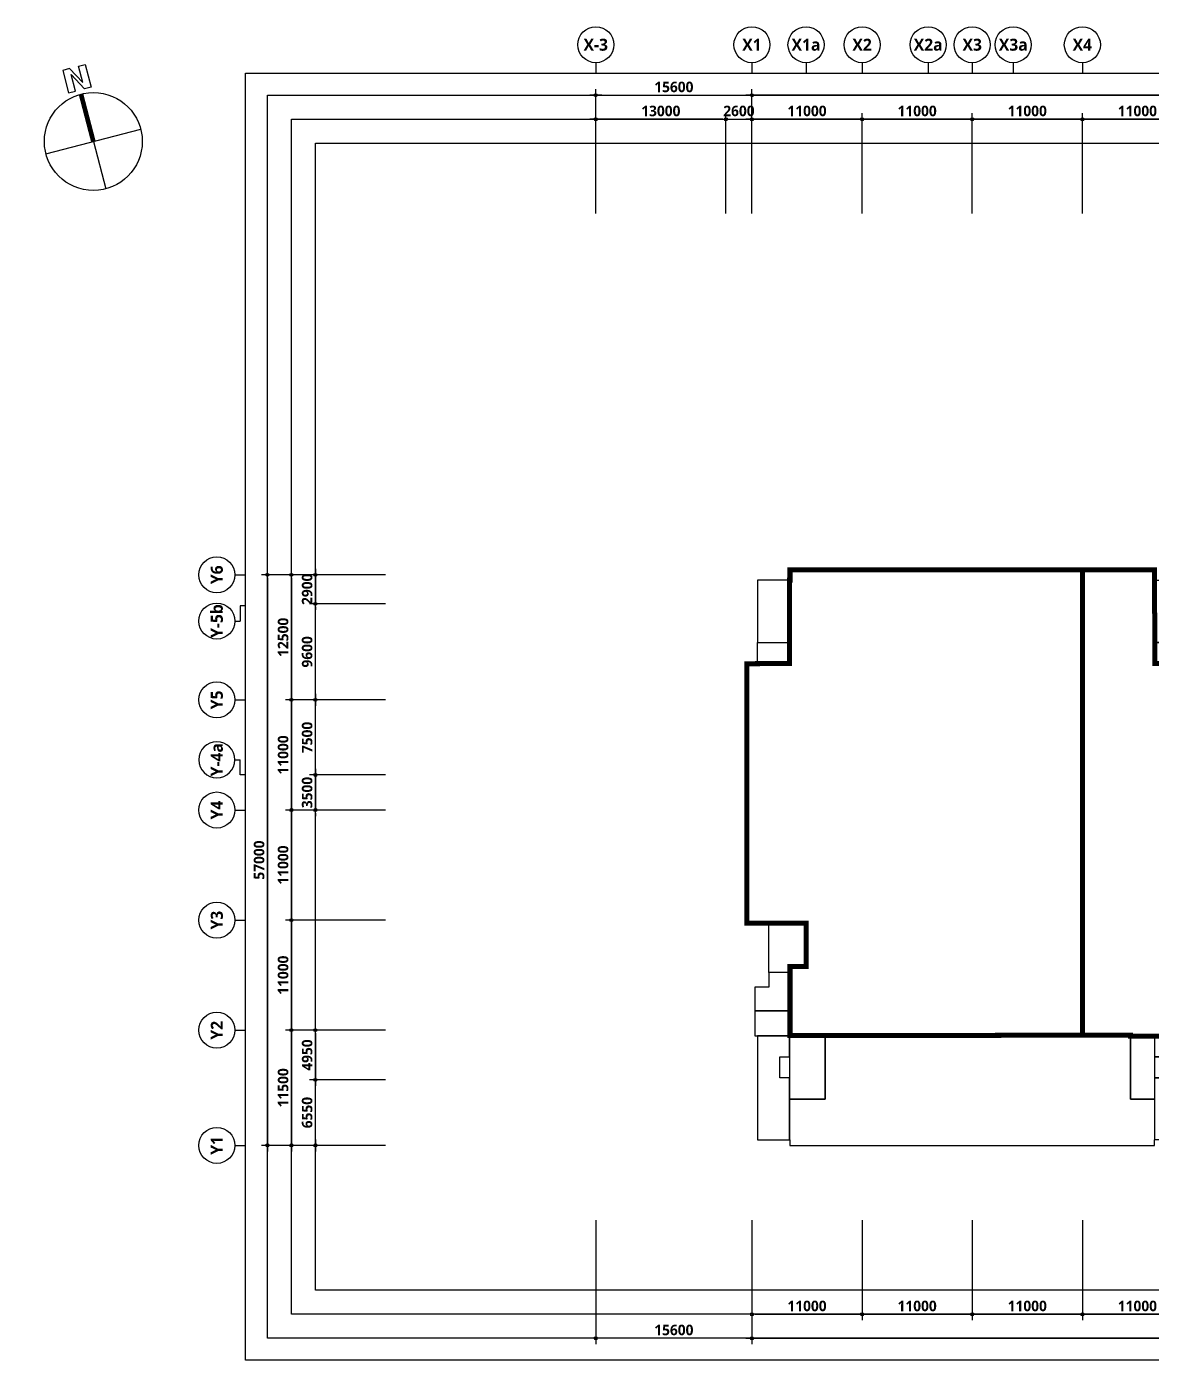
# Model space of a CAD drawing. Header units: millimetres. Extents: x -5354 to 997967, y -1313401 to 249081.
# Drawn here: x 498646 to 610977, y -1284597 to -1151376 of the extents above; entities that cross this region are included whole.
import ezdxf
from ezdxf.enums import TextEntityAlignment as Align

# ---------------------------------------------------------------- set-up
doc = ezdxf.new("R2010")
doc.units = ezdxf.units.MM
doc.header["$LTSCALE"] = 300
doc.header["$MEASUREMENT"] = 0
doc.header["$PDSIZE"] = -10
doc.layers.get('0').update_dxf_attribs({"linetype": 'CONTINUOUS'})
doc.layers.get('Defpoints').update_dxf_attribs({"color": 153, "linetype": 'CONTINUOUS'})
for name, color, linetype in [('A-ANNO-SYMB', 7, 'CONTINUOUS'), ('A-ANNO-TEXT1', 7, 'CONTINUOUS'), ('A-ST-AXIS-BUB', 7, 'CONTINUOUS'), ('A-ST-AXIS-DIM', 7, 'CONTINUOUS'), ('ILDO_Cosinus Joint', 20, 'CONTINUOUS'), ('X-SEC-종$0$A-ST-AXIS-BUB', 7, 'CONTINUOUS')]:
    doc.layers.add(name, color=color, linetype=linetype)
doc.layers.add('Defpoint', color=161, linetype='CONTINUOUS', plot=False)
doc.layers.add('면적', color=210, linetype='CONTINUOUS', plot=False)
doc.styles.add('SH_대대리576', font='')
doc.styles.get('SH_대대리576').set_extended_font_data('NanumGothic', bold=True)
doc.dimstyles.new('SHP 600', dxfattribs={"dimscale": 300, "dimtxt": 3.5, "dimasz": 1, "dimexe": 2, "dimexo": 2, "dimgap": 1, "dimtad": 1, "dimdec": 0, "dimzin": 0, "dimdsep": 46, "dimtxsty": 'SH_대대리576', "dimblk": 'DIMDOT', "dimcen": 0.09, "dimclrt": 3, "dimadec": 0, "dimazin": 1, "dimtfac": 1, "dimtdec": 0, "dimtix": 1, "dimtmove": 2, "dimatfit": 0, "dimldrblk": 'DIMDOT', "dimfxl": 1, "dimtolj": 1, "dimtzin": 0, "dimarcsym": 0})

# ---------------------------------------------------------------- blocks, each defined once
blk = doc.blocks.new('DIMDOT')
at = {"color": 0}
blk.add_line((-2, 0), (2, 0), dxfattribs=at)
for radius in [0.5, 0.25]:
    blk.add_circle((0, 0), radius, dxfattribs=at)
blk = doc.blocks.new('*D1004')
at = {"layer": 'A-ST-AXIS-DIM', "color": 0, "lineweight": -2, "transparency": 16777216}
for p, q in [((571087, -1170026), (571087, -1157626)), ((676687, -1170026), (676687, -1157626)), ((676387, -1158226), (571387, -1158226))]:
    blk.add_line(p, q, dxfattribs=at)
at = {"layer": 'Defpoints', "color": 0, "transparency": 16777216}
for p in [(571087, -1158226), (571087, -1170626), (676687, -1170626)]:
    blk.add_point(p, dxfattribs=at)
at = {"layer": 'A-ST-AXIS-DIM', "color": 0, "lineweight": -2, "transparency": 16777216, "xscale": 300, "yscale": 300, "zscale": 300, "rotation": 180}
blk.add_blockref('DIMDOT', (571087, -1158226), dxfattribs=at)
at = {"layer": 'A-ST-AXIS-DIM', "color": 0, "lineweight": -2, "transparency": 16777216, "xscale": 300, "yscale": 300, "zscale": 300}
blk.add_blockref('DIMDOT', (676687, -1158226), dxfattribs=at)
at = {"layer": 'A-ST-AXIS-DIM', "color": 3, "transparency": 16777216, "insert": (623887, -1157401), "char_height": 1050, "attachment_point": 5, "style": 'SH_대대리576'}
blk.add_mtext('\\A1;105600', dxfattribs=at)
blk = doc.blocks.new('*D1005')
at = {"layer": 'A-ST-AXIS-DIM', "color": 0, "lineweight": -2, "transparency": 16777216}
for p, q in [((571087, -1170026), (571087, -1160026)), ((582087, -1170026), (582087, -1160026)), ((581787, -1160626), (571387, -1160626))]:
    blk.add_line(p, q, dxfattribs=at)
at = {"layer": 'Defpoints', "color": 0, "transparency": 16777216}
for p in [(571087, -1160626), (571087, -1170626), (582087, -1170626)]:
    blk.add_point(p, dxfattribs=at)
at = {"layer": 'A-ST-AXIS-DIM', "color": 0, "lineweight": -2, "transparency": 16777216, "xscale": 300, "yscale": 300, "zscale": 300, "rotation": 180}
blk.add_blockref('DIMDOT', (571087, -1160626), dxfattribs=at)
at = {"layer": 'A-ST-AXIS-DIM', "color": 0, "lineweight": -2, "transparency": 16777216, "xscale": 300, "yscale": 300, "zscale": 300}
blk.add_blockref('DIMDOT', (582087, -1160626), dxfattribs=at)
at = {"layer": 'A-ST-AXIS-DIM', "color": 3, "transparency": 16777216, "insert": (576587, -1159801), "char_height": 1050, "attachment_point": 5, "style": 'SH_대대리576'}
blk.add_mtext('\\A1;11000', dxfattribs=at)
blk = doc.blocks.new('*D1006')
at = {"layer": 'A-ST-AXIS-DIM', "color": 0, "lineweight": -2, "transparency": 16777216}
for p, q in [((582087, -1170026), (582087, -1160026)), ((593087, -1170026), (593087, -1160026)), ((592787, -1160626), (582387, -1160626))]:
    blk.add_line(p, q, dxfattribs=at)
at = {"layer": 'Defpoints', "color": 0, "transparency": 16777216}
for p in [(582087, -1160626), (582087, -1170626), (593087, -1170626)]:
    blk.add_point(p, dxfattribs=at)
at = {"layer": 'A-ST-AXIS-DIM', "color": 0, "lineweight": -2, "transparency": 16777216, "xscale": 300, "yscale": 300, "zscale": 300, "rotation": 180}
blk.add_blockref('DIMDOT', (582087, -1160626), dxfattribs=at)
at = {"layer": 'A-ST-AXIS-DIM', "color": 0, "lineweight": -2, "transparency": 16777216, "xscale": 300, "yscale": 300, "zscale": 300}
blk.add_blockref('DIMDOT', (593087, -1160626), dxfattribs=at)
at = {"layer": 'A-ST-AXIS-DIM', "color": 3, "transparency": 16777216, "insert": (587587, -1159801), "char_height": 1050, "attachment_point": 5, "style": 'SH_대대리576'}
blk.add_mtext('\\A1;11000', dxfattribs=at)
blk = doc.blocks.new('*D1007')
at = {"layer": 'A-ST-AXIS-DIM', "color": 0, "lineweight": -2, "transparency": 16777216}
for p, q in [((593087, -1170026), (593087, -1160026)), ((604087, -1170026), (604087, -1160026)), ((603787, -1160626), (593387, -1160626))]:
    blk.add_line(p, q, dxfattribs=at)
at = {"layer": 'Defpoints', "color": 0, "transparency": 16777216}
for p in [(593087, -1160626), (593087, -1170626), (604087, -1170626)]:
    blk.add_point(p, dxfattribs=at)
at = {"layer": 'A-ST-AXIS-DIM', "color": 0, "lineweight": -2, "transparency": 16777216, "xscale": 300, "yscale": 300, "zscale": 300, "rotation": 180}
blk.add_blockref('DIMDOT', (593087, -1160626), dxfattribs=at)
at = {"layer": 'A-ST-AXIS-DIM', "color": 0, "lineweight": -2, "transparency": 16777216, "xscale": 300, "yscale": 300, "zscale": 300}
blk.add_blockref('DIMDOT', (604087, -1160626), dxfattribs=at)
at = {"layer": 'A-ST-AXIS-DIM', "color": 3, "transparency": 16777216, "insert": (598587, -1159801), "char_height": 1050, "attachment_point": 5, "style": 'SH_대대리576'}
blk.add_mtext('\\A1;11000', dxfattribs=at)
blk = doc.blocks.new('*D1008')
at = {"layer": 'A-ST-AXIS-DIM', "color": 0, "lineweight": -2, "transparency": 16777216}
for p, q in [((604087, -1170026), (604087, -1160026)), ((615087, -1170026), (615087, -1160026)), ((614787, -1160626), (604387, -1160626))]:
    blk.add_line(p, q, dxfattribs=at)
at = {"layer": 'Defpoints', "color": 0, "transparency": 16777216}
for p in [(604087, -1160626), (604087, -1170626), (615087, -1170626)]:
    blk.add_point(p, dxfattribs=at)
at = {"layer": 'A-ST-AXIS-DIM', "color": 0, "lineweight": -2, "transparency": 16777216, "xscale": 300, "yscale": 300, "zscale": 300, "rotation": 180}
blk.add_blockref('DIMDOT', (604087, -1160626), dxfattribs=at)
at = {"layer": 'A-ST-AXIS-DIM', "color": 0, "lineweight": -2, "transparency": 16777216, "xscale": 300, "yscale": 300, "zscale": 300}
blk.add_blockref('DIMDOT', (615087, -1160626), dxfattribs=at)
at = {"layer": 'A-ST-AXIS-DIM', "color": 3, "transparency": 16777216, "insert": (609587, -1159801), "char_height": 1050, "attachment_point": 5, "style": 'SH_대대리576'}
blk.add_mtext('\\A1;11000', dxfattribs=at)
blk = doc.blocks.new('*D1032')
at = {"layer": 'A-ST-AXIS-DIM', "color": 0, "lineweight": -2, "transparency": 16777216}
for p, q in [((534487, -1206126), (522087, -1206126)), ((522687, -1206426), (522687, -1262826)), ((534487, -1263126), (522087, -1263126))]:
    blk.add_line(p, q, dxfattribs=at)
at = {"layer": 'Defpoints', "color": 0, "transparency": 16777216}
for p in [(535087, -1206126), (522687, -1263126), (535087, -1263126)]:
    blk.add_point(p, dxfattribs=at)
at = {"layer": 'A-ST-AXIS-DIM', "color": 0, "lineweight": -2, "transparency": 16777216, "xscale": 300, "yscale": 300, "zscale": 300}
for p, rotation in [((522687, -1206126), 90), ((522687, -1263126), 270)]:
    blk.add_blockref('DIMDOT', p, dxfattribs=dict(at, rotation=rotation))
at = {"layer": 'A-ST-AXIS-DIM', "color": 3, "transparency": 16777216, "insert": (521862, -1234626), "char_height": 1050, "attachment_point": 5, "rotation": 90, "style": 'SH_대대리576'}
blk.add_mtext('\\A1;57000', dxfattribs=at)
blk = doc.blocks.new('*D1033')
at = {"layer": 'A-ST-AXIS-DIM', "color": 0, "lineweight": -2, "transparency": 16777216}
for p, q in [((534487, -1251626), (524487, -1251626)), ((525087, -1251926), (525087, -1262826)), ((534487, -1263126), (524487, -1263126))]:
    blk.add_line(p, q, dxfattribs=at)
at = {"layer": 'Defpoints', "color": 0, "transparency": 16777216}
for p in [(535087, -1251626), (525087, -1263126), (535087, -1263126)]:
    blk.add_point(p, dxfattribs=at)
at = {"layer": 'A-ST-AXIS-DIM', "color": 0, "lineweight": -2, "transparency": 16777216, "xscale": 300, "yscale": 300, "zscale": 300}
for p, rotation in [((525087, -1251626), 90), ((525087, -1263126), 270)]:
    blk.add_blockref('DIMDOT', p, dxfattribs=dict(at, rotation=rotation))
at = {"layer": 'A-ST-AXIS-DIM', "color": 3, "transparency": 16777216, "insert": (524262, -1257376), "char_height": 1050, "attachment_point": 5, "rotation": 90, "style": 'SH_대대리576'}
blk.add_mtext('\\A1;11500', dxfattribs=at)
blk = doc.blocks.new('*D1034')
at = {"layer": 'A-ST-AXIS-DIM', "color": 0, "lineweight": -2, "transparency": 16777216}
for p, q in [((534487, -1240626), (524487, -1240626)), ((525087, -1240926), (525087, -1251326)), ((534487, -1251626), (524487, -1251626))]:
    blk.add_line(p, q, dxfattribs=at)
at = {"layer": 'Defpoints', "color": 0, "transparency": 16777216}
for p in [(535087, -1240626), (525087, -1251626), (535087, -1251626)]:
    blk.add_point(p, dxfattribs=at)
at = {"layer": 'A-ST-AXIS-DIM', "color": 0, "lineweight": -2, "transparency": 16777216, "xscale": 300, "yscale": 300, "zscale": 300}
for p, rotation in [((525087, -1240626), 90), ((525087, -1251626), 270)]:
    blk.add_blockref('DIMDOT', p, dxfattribs=dict(at, rotation=rotation))
at = {"layer": 'A-ST-AXIS-DIM', "color": 3, "transparency": 16777216, "insert": (524262, -1246126), "char_height": 1050, "attachment_point": 5, "rotation": 90, "style": 'SH_대대리576'}
blk.add_mtext('\\A1;11000', dxfattribs=at)
blk = doc.blocks.new('*D1035')
at = {"layer": 'A-ST-AXIS-DIM', "color": 0, "lineweight": -2, "transparency": 16777216}
for p, q in [((534487, -1229626), (524487, -1229626)), ((525087, -1229926), (525087, -1240326)), ((534487, -1240626), (524487, -1240626))]:
    blk.add_line(p, q, dxfattribs=at)
at = {"layer": 'Defpoints', "color": 0, "transparency": 16777216}
for p in [(535087, -1229626), (525087, -1240626), (535087, -1240626)]:
    blk.add_point(p, dxfattribs=at)
at = {"layer": 'A-ST-AXIS-DIM', "color": 0, "lineweight": -2, "transparency": 16777216, "xscale": 300, "yscale": 300, "zscale": 300}
for p, rotation in [((525087, -1229626), 90), ((525087, -1240626), 270)]:
    blk.add_blockref('DIMDOT', p, dxfattribs=dict(at, rotation=rotation))
at = {"layer": 'A-ST-AXIS-DIM', "color": 3, "transparency": 16777216, "insert": (524262, -1235126), "char_height": 1050, "attachment_point": 5, "rotation": 90, "style": 'SH_대대리576'}
blk.add_mtext('\\A1;11000', dxfattribs=at)
blk = doc.blocks.new('*D1036')
at = {"layer": 'A-ST-AXIS-DIM', "color": 0, "lineweight": -2, "transparency": 16777216}
for p, q in [((534487, -1218626), (524487, -1218626)), ((525087, -1218926), (525087, -1229326)), ((534487, -1229626), (524487, -1229626))]:
    blk.add_line(p, q, dxfattribs=at)
at = {"layer": 'Defpoints', "color": 0, "transparency": 16777216}
for p in [(535087, -1218626), (525087, -1229626), (535087, -1229626)]:
    blk.add_point(p, dxfattribs=at)
at = {"layer": 'A-ST-AXIS-DIM', "color": 0, "lineweight": -2, "transparency": 16777216, "xscale": 300, "yscale": 300, "zscale": 300}
for p, rotation in [((525087, -1218626), 90), ((525087, -1229626), 270)]:
    blk.add_blockref('DIMDOT', p, dxfattribs=dict(at, rotation=rotation))
at = {"layer": 'A-ST-AXIS-DIM', "color": 3, "transparency": 16777216, "insert": (524262, -1224126), "char_height": 1050, "attachment_point": 5, "rotation": 90, "style": 'SH_대대리576'}
blk.add_mtext('\\A1;11000', dxfattribs=at)
blk = doc.blocks.new('*D1037')
at = {"layer": 'A-ST-AXIS-DIM', "color": 0, "lineweight": -2, "transparency": 16777216}
for p, q in [((534487, -1206126), (524487, -1206126)), ((525087, -1206426), (525087, -1218326)), ((534487, -1218626), (524487, -1218626))]:
    blk.add_line(p, q, dxfattribs=at)
at = {"layer": 'Defpoints', "color": 0, "transparency": 16777216}
for p in [(535087, -1206126), (525087, -1218626), (535087, -1218626)]:
    blk.add_point(p, dxfattribs=at)
at = {"layer": 'A-ST-AXIS-DIM', "color": 0, "lineweight": -2, "transparency": 16777216, "xscale": 300, "yscale": 300, "zscale": 300}
for p, rotation in [((525087, -1206126), 90), ((525087, -1218626), 270)]:
    blk.add_blockref('DIMDOT', p, dxfattribs=dict(at, rotation=rotation))
at = {"layer": 'A-ST-AXIS-DIM', "color": 3, "transparency": 16777216, "insert": (524262, -1212376), "char_height": 1050, "attachment_point": 5, "rotation": 90, "style": 'SH_대대리576'}
blk.add_mtext('\\A1;12500', dxfattribs=at)
blk = doc.blocks.new('*D1109')
at = {"layer": 'A-ST-AXIS-DIM', "color": 0, "lineweight": -2, "transparency": 16777216}
for p, q in [((571087, -1270597), (571087, -1280597)), ((582087, -1270597), (582087, -1280597)), ((571387, -1279997), (581787, -1279997))]:
    blk.add_line(p, q, dxfattribs=at)
at = {"layer": 'Defpoints', "color": 0, "transparency": 16777216}
for p in [(571087, -1269997), (582087, -1269997), (582087, -1279997)]:
    blk.add_point(p, dxfattribs=at)
at = {"layer": 'A-ST-AXIS-DIM', "color": 0, "lineweight": -2, "transparency": 16777216, "xscale": 300, "yscale": 300, "zscale": 300, "rotation": 180}
blk.add_blockref('DIMDOT', (571087, -1279997), dxfattribs=at)
at = {"layer": 'A-ST-AXIS-DIM', "color": 0, "lineweight": -2, "transparency": 16777216, "xscale": 300, "yscale": 300, "zscale": 300}
blk.add_blockref('DIMDOT', (582087, -1279997), dxfattribs=at)
at = {"layer": 'A-ST-AXIS-DIM', "color": 3, "transparency": 16777216, "insert": (576587, -1279172), "char_height": 1050, "attachment_point": 5, "style": 'SH_대대리576'}
blk.add_mtext('\\A1;11000', dxfattribs=at)
blk = doc.blocks.new('*D1110')
at = {"layer": 'A-ST-AXIS-DIM', "color": 0, "lineweight": -2, "transparency": 16777216}
for p, q in [((582087, -1270597), (582087, -1280597)), ((593087, -1270597), (593087, -1280597)), ((582387, -1279997), (592787, -1279997))]:
    blk.add_line(p, q, dxfattribs=at)
at = {"layer": 'Defpoints', "color": 0, "transparency": 16777216}
for p in [(582087, -1269997), (593087, -1269997), (593087, -1279997)]:
    blk.add_point(p, dxfattribs=at)
at = {"layer": 'A-ST-AXIS-DIM', "color": 0, "lineweight": -2, "transparency": 16777216, "xscale": 300, "yscale": 300, "zscale": 300, "rotation": 180}
blk.add_blockref('DIMDOT', (582087, -1279997), dxfattribs=at)
at = {"layer": 'A-ST-AXIS-DIM', "color": 0, "lineweight": -2, "transparency": 16777216, "xscale": 300, "yscale": 300, "zscale": 300}
blk.add_blockref('DIMDOT', (593087, -1279997), dxfattribs=at)
at = {"layer": 'A-ST-AXIS-DIM', "color": 3, "transparency": 16777216, "insert": (587587, -1279172), "char_height": 1050, "attachment_point": 5, "style": 'SH_대대리576'}
blk.add_mtext('\\A1;11000', dxfattribs=at)
blk = doc.blocks.new('*D1111')
at = {"layer": 'A-ST-AXIS-DIM', "color": 0, "lineweight": -2, "transparency": 16777216}
for p, q in [((593087, -1270597), (593087, -1280597)), ((604087, -1270597), (604087, -1280597)), ((593387, -1279997), (603787, -1279997))]:
    blk.add_line(p, q, dxfattribs=at)
at = {"layer": 'Defpoints', "color": 0, "transparency": 16777216}
for p in [(593087, -1269997), (604087, -1269997), (604087, -1279997)]:
    blk.add_point(p, dxfattribs=at)
at = {"layer": 'A-ST-AXIS-DIM', "color": 0, "lineweight": -2, "transparency": 16777216, "xscale": 300, "yscale": 300, "zscale": 300, "rotation": 180}
blk.add_blockref('DIMDOT', (593087, -1279997), dxfattribs=at)
at = {"layer": 'A-ST-AXIS-DIM', "color": 0, "lineweight": -2, "transparency": 16777216, "xscale": 300, "yscale": 300, "zscale": 300}
blk.add_blockref('DIMDOT', (604087, -1279997), dxfattribs=at)
at = {"layer": 'A-ST-AXIS-DIM', "color": 3, "transparency": 16777216, "insert": (598587, -1279172), "char_height": 1050, "attachment_point": 5, "style": 'SH_대대리576'}
blk.add_mtext('\\A1;11000', dxfattribs=at)
blk = doc.blocks.new('*D1112')
at = {"layer": 'A-ST-AXIS-DIM', "color": 0, "lineweight": -2, "transparency": 16777216}
for p, q in [((604087, -1270597), (604087, -1280597)), ((615087, -1270597), (615087, -1280597)), ((604387, -1279997), (614787, -1279997))]:
    blk.add_line(p, q, dxfattribs=at)
at = {"layer": 'Defpoints', "color": 0, "transparency": 16777216}
for p in [(604087, -1269997), (615087, -1269997), (615087, -1279997)]:
    blk.add_point(p, dxfattribs=at)
at = {"layer": 'A-ST-AXIS-DIM', "color": 0, "lineweight": -2, "transparency": 16777216, "xscale": 300, "yscale": 300, "zscale": 300, "rotation": 180}
blk.add_blockref('DIMDOT', (604087, -1279997), dxfattribs=at)
at = {"layer": 'A-ST-AXIS-DIM', "color": 0, "lineweight": -2, "transparency": 16777216, "xscale": 300, "yscale": 300, "zscale": 300}
blk.add_blockref('DIMDOT', (615087, -1279997), dxfattribs=at)
at = {"layer": 'A-ST-AXIS-DIM', "color": 3, "transparency": 16777216, "insert": (609587, -1279172), "char_height": 1050, "attachment_point": 5, "style": 'SH_대대리576'}
blk.add_mtext('\\A1;11000', dxfattribs=at)
blk = doc.blocks.new('*D1118')
at = {"layer": 'A-ST-AXIS-DIM', "color": 0, "lineweight": -2, "transparency": 16777216}
for p, q in [((571087, -1270597), (571087, -1282997)), ((670087, -1270597), (670087, -1282997)), ((571387, -1282397), (669787, -1282397))]:
    blk.add_line(p, q, dxfattribs=at)
at = {"layer": 'Defpoints', "color": 0, "transparency": 16777216}
for p in [(571087, -1269997), (670087, -1269997), (670087, -1282397)]:
    blk.add_point(p, dxfattribs=at)
at = {"layer": 'A-ST-AXIS-DIM', "color": 0, "lineweight": -2, "transparency": 16777216, "xscale": 300, "yscale": 300, "zscale": 300, "rotation": 180}
blk.add_blockref('DIMDOT', (571087, -1282397), dxfattribs=at)
at = {"layer": 'A-ST-AXIS-DIM', "color": 0, "lineweight": -2, "transparency": 16777216, "xscale": 300, "yscale": 300, "zscale": 300}
blk.add_blockref('DIMDOT', (670087, -1282397), dxfattribs=at)
at = {"layer": 'A-ST-AXIS-DIM', "color": 3, "transparency": 16777216, "insert": (620587, -1281572), "char_height": 1050, "attachment_point": 5, "style": 'SH_대대리576'}
blk.add_mtext('\\A1;99000', dxfattribs=at)
blk = doc.blocks.new('dr-sy-018-D-M')
at = {"layer": 'A-ANNO-SYMB'}
for p, q in [((-1, 16.4), (-2.5, 16.4)), ((-2.5, 16.4), (-2.5, 11.4)), ((-1, 16.4), (1, 12.8)), ((-1, 15.09), (1.05, 11.4)), ((-1, 11.4), (-1, 15.09)), ((1, 12.8), (1, 16.4)), ((1, 16.4), (2.5, 16.4)), ((2.5, 16.4), (2.5, 11.4)), ((-2.5, 11.4), (-1, 11.4)), ((2.5, 11.4), (1.05, 11.4)), ((-10.5, 0), (10.5, 0)), ((0, 0), (0, -10.5))]:
    blk.add_line(p, q, dxfattribs=at)
at = {"layer": 'A-ANNO-SYMB', "const_width": 1}
blk.add_lwpolyline([(0, 10.5), (0, 0)], dxfattribs=at)
at = {"layer": 'A-ANNO-SYMB'}
blk.add_circle((0, 0), 10.5, dxfattribs=at)
blk = doc.blocks.new('A-ST-AXIS-BUB-1')
at = {"layer": 'A-ST-AXIS-BUB'}
blk.add_line((0, 350), (0, 0), dxfattribs=at)
blk.add_circle((0, 950), 600, dxfattribs=at)
blk = doc.blocks.new('A-ST-AXIS-BUB-2')
at = {"layer": 'X-SEC-종$0$A-ST-AXIS-BUB'}
blk.add_line((1800, 1050, -103000), (1800, 525, -103000), dxfattribs=at)
at = {"layer": 'X-SEC-종$0$A-ST-AXIS-BUB', "elevation": -103000}
blk.add_lwpolyline([(3323, 0), (3323, 525), (1800, 525)], dxfattribs=at)
at = {"layer": 'X-SEC-종$0$A-ST-AXIS-BUB'}
blk.add_circle((1800, 2850, -103000), 1800, dxfattribs=at)
blk = doc.blocks.new('*D1141')
at = {"layer": 'A-ST-AXIS-DIM', "color": 0, "lineweight": -2, "transparency": 16777216}
for p, q in [((555487, -1170026), (555487, -1157626)), ((571087, -1170026), (571087, -1157626)), ((555787, -1158226), (570787, -1158226))]:
    blk.add_line(p, q, dxfattribs=at)
at = {"layer": 'Defpoints', "color": 0, "transparency": 16777216}
for p in [(571087, -1158226), (555487, -1170626), (571087, -1170626)]:
    blk.add_point(p, dxfattribs=at)
at = {"layer": 'A-ST-AXIS-DIM', "color": 0, "lineweight": -2, "transparency": 16777216, "xscale": 300, "yscale": 300, "zscale": 300, "rotation": 180}
blk.add_blockref('DIMDOT', (555487, -1158226), dxfattribs=at)
at = {"layer": 'A-ST-AXIS-DIM', "color": 0, "lineweight": -2, "transparency": 16777216, "xscale": 300, "yscale": 300, "zscale": 300}
blk.add_blockref('DIMDOT', (571087, -1158226), dxfattribs=at)
at = {"layer": 'A-ST-AXIS-DIM', "color": 3, "transparency": 16777216, "insert": (563287, -1157401), "char_height": 1050, "attachment_point": 5, "style": 'SH_대대리576'}
blk.add_mtext('\\A1;15600', dxfattribs=at)
blk = doc.blocks.new('*D1142')
at = {"layer": 'A-ST-AXIS-DIM', "color": 0, "lineweight": -2, "transparency": 16777216}
for p, q in [((555487, -1270597), (555487, -1282997)), ((571087, -1270597), (571087, -1282997)), ((570787, -1282397), (555787, -1282397))]:
    blk.add_line(p, q, dxfattribs=at)
at = {"layer": 'Defpoints', "color": 0, "transparency": 16777216}
for p in [(555487, -1269997), (571087, -1269997), (555487, -1282397)]:
    blk.add_point(p, dxfattribs=at)
at = {"layer": 'A-ST-AXIS-DIM', "color": 0, "lineweight": -2, "transparency": 16777216, "xscale": 300, "yscale": 300, "zscale": 300, "rotation": 180}
blk.add_blockref('DIMDOT', (555487, -1282397), dxfattribs=at)
at = {"layer": 'A-ST-AXIS-DIM', "color": 0, "lineweight": -2, "transparency": 16777216, "xscale": 300, "yscale": 300, "zscale": 300}
blk.add_blockref('DIMDOT', (571087, -1282397), dxfattribs=at)
at = {"layer": 'A-ST-AXIS-DIM', "color": 3, "transparency": 16777216, "insert": (563287, -1281572), "char_height": 1050, "attachment_point": 5, "style": 'SH_대대리576'}
blk.add_mtext('\\A1;15600', dxfattribs=at)
blk = doc.blocks.new('*D1176')
at = {"layer": 'A-ST-AXIS-DIM', "color": 0, "lineweight": -2, "transparency": 16777216}
for p, q in [((527487, -1225826), (527487, -1225526)), ((534487, -1226126), (526887, -1226126)), ((527487, -1226126), (527487, -1229626)), ((534487, -1229626), (526887, -1229626)), ((527487, -1229926), (527487, -1230226))]:
    blk.add_line(p, q, dxfattribs=at)
at = {"layer": 'Defpoints', "color": 0, "transparency": 16777216}
for p in [(535087, -1226126), (527487, -1229626), (535087, -1229626)]:
    blk.add_point(p, dxfattribs=at)
at = {"layer": 'A-ST-AXIS-DIM', "color": 0, "lineweight": -2, "transparency": 16777216, "xscale": 300, "yscale": 300, "zscale": 300}
for p, rotation in [((527487, -1226126), 270), ((527487, -1229626), 90)]:
    blk.add_blockref('DIMDOT', p, dxfattribs=dict(at, rotation=rotation))
at = {"layer": 'A-ST-AXIS-DIM', "color": 3, "transparency": 16777216, "insert": (526662, -1227876), "char_height": 1050, "attachment_point": 5, "rotation": 90, "style": 'SH_대대리576'}
blk.add_mtext('\\A1;3500', dxfattribs=at)
blk = doc.blocks.new('*D1177')
at = {"layer": 'A-ST-AXIS-DIM', "color": 0, "lineweight": -2, "transparency": 16777216}
for p, q in [((534487, -1218626), (526887, -1218626)), ((527487, -1225826), (527487, -1218926)), ((534487, -1226126), (526887, -1226126))]:
    blk.add_line(p, q, dxfattribs=at)
at = {"layer": 'Defpoints', "color": 0, "transparency": 16777216}
for p in [(527487, -1218626), (535087, -1218626), (535087, -1226126)]:
    blk.add_point(p, dxfattribs=at)
at = {"layer": 'A-ST-AXIS-DIM', "color": 0, "lineweight": -2, "transparency": 16777216, "xscale": 300, "yscale": 300, "zscale": 300}
for p, rotation in [((527487, -1218626), 90), ((527487, -1226126), 270)]:
    blk.add_blockref('DIMDOT', p, dxfattribs=dict(at, rotation=rotation))
at = {"layer": 'A-ST-AXIS-DIM', "color": 3, "transparency": 16777216, "insert": (526662, -1222376), "char_height": 1050, "attachment_point": 5, "rotation": 90, "style": 'SH_대대리576'}
blk.add_mtext('\\A1;7500', dxfattribs=at)
blk = doc.blocks.new('*D1185')
at = {"layer": 'A-ST-AXIS-DIM', "color": 0, "lineweight": -2, "transparency": 16777216}
for p, q in [((568487, -1170026), (568487, -1160026)), ((571087, -1170026), (571087, -1160026)), ((568187, -1160626), (567887, -1160626)), ((568487, -1160626), (571087, -1160626)), ((571387, -1160626), (571687, -1160626))]:
    blk.add_line(p, q, dxfattribs=at)
at = {"layer": 'Defpoints', "color": 0, "transparency": 16777216}
for p in [(571087, -1160626), (568487, -1170626), (571087, -1170626)]:
    blk.add_point(p, dxfattribs=at)
at = {"layer": 'A-ST-AXIS-DIM', "color": 0, "lineweight": -2, "transparency": 16777216, "xscale": 300, "yscale": 300, "zscale": 300}
blk.add_blockref('DIMDOT', (568487, -1160626), dxfattribs=at)
at = {"layer": 'A-ST-AXIS-DIM', "color": 0, "lineweight": -2, "transparency": 16777216, "xscale": 300, "yscale": 300, "zscale": 300, "rotation": 180}
blk.add_blockref('DIMDOT', (571087, -1160626), dxfattribs=at)
at = {"layer": 'A-ST-AXIS-DIM', "color": 3, "transparency": 16777216, "insert": (569787, -1159801), "char_height": 1050, "attachment_point": 5, "style": 'SH_대대리576'}
blk.add_mtext('\\A1;2600', dxfattribs=at)
blk = doc.blocks.new('*D1186')
at = {"layer": 'A-ST-AXIS-DIM', "color": 0, "lineweight": -2, "transparency": 16777216}
for p, q in [((555487, -1170026), (555487, -1160026)), ((568487, -1170026), (568487, -1160026)), ((568187, -1160626), (555787, -1160626))]:
    blk.add_line(p, q, dxfattribs=at)
at = {"layer": 'Defpoints', "color": 0, "transparency": 16777216}
for p in [(555487, -1160626), (555487, -1170626), (568487, -1170626)]:
    blk.add_point(p, dxfattribs=at)
at = {"layer": 'A-ST-AXIS-DIM', "color": 0, "lineweight": -2, "transparency": 16777216, "xscale": 300, "yscale": 300, "zscale": 300, "rotation": 180}
blk.add_blockref('DIMDOT', (555487, -1160626), dxfattribs=at)
at = {"layer": 'A-ST-AXIS-DIM', "color": 0, "lineweight": -2, "transparency": 16777216, "xscale": 300, "yscale": 300, "zscale": 300}
blk.add_blockref('DIMDOT', (568487, -1160626), dxfattribs=at)
at = {"layer": 'A-ST-AXIS-DIM', "color": 3, "transparency": 16777216, "insert": (561987, -1159801), "char_height": 1050, "attachment_point": 5, "style": 'SH_대대리576'}
blk.add_mtext('\\A1;13000', dxfattribs=at)
blk = doc.blocks.new('*D1187')
at = {"layer": 'A-ST-AXIS-DIM', "color": 0, "lineweight": -2, "transparency": 16777216}
for p, q in [((534487, -1209026), (526887, -1209026)), ((527487, -1218326), (527487, -1209326)), ((534487, -1218626), (526887, -1218626))]:
    blk.add_line(p, q, dxfattribs=at)
at = {"layer": 'Defpoints', "color": 0, "transparency": 16777216}
for p in [(527487, -1209026), (535087, -1209026), (535087, -1218626)]:
    blk.add_point(p, dxfattribs=at)
at = {"layer": 'A-ST-AXIS-DIM', "color": 0, "lineweight": -2, "transparency": 16777216, "xscale": 300, "yscale": 300, "zscale": 300}
for p, rotation in [((527487, -1209026), 90), ((527487, -1218626), 270)]:
    blk.add_blockref('DIMDOT', p, dxfattribs=dict(at, rotation=rotation))
at = {"layer": 'A-ST-AXIS-DIM', "color": 3, "transparency": 16777216, "insert": (526662, -1213826), "char_height": 1050, "attachment_point": 5, "rotation": 90, "style": 'SH_대대리576'}
blk.add_mtext('\\A1;9600', dxfattribs=at)
blk = doc.blocks.new('*D1188')
at = {"layer": 'A-ST-AXIS-DIM', "color": 0, "lineweight": -2, "transparency": 16777216}
for p, q in [((527487, -1205826), (527487, -1205526)), ((534487, -1206126), (526887, -1206126)), ((527487, -1206126), (527487, -1209026)), ((534487, -1209026), (526887, -1209026)), ((527487, -1209326), (527487, -1209626))]:
    blk.add_line(p, q, dxfattribs=at)
at = {"layer": 'Defpoints', "color": 0, "transparency": 16777216}
for p in [(535087, -1206126), (527487, -1209026), (535087, -1209026)]:
    blk.add_point(p, dxfattribs=at)
at = {"layer": 'A-ST-AXIS-DIM', "color": 0, "lineweight": -2, "transparency": 16777216, "xscale": 300, "yscale": 300, "zscale": 300}
for p, rotation in [((527487, -1206126), 270), ((527487, -1209026), 90)]:
    blk.add_blockref('DIMDOT', p, dxfattribs=dict(at, rotation=rotation))
at = {"layer": 'A-ST-AXIS-DIM', "color": 3, "transparency": 16777216, "insert": (526662, -1207576), "char_height": 1050, "attachment_point": 5, "rotation": 90, "style": 'SH_대대리576'}
blk.add_mtext('\\A1;2900', dxfattribs=at)
blk = doc.blocks.new('*D1189')
at = {"layer": 'A-ST-AXIS-DIM', "color": 0, "lineweight": -2, "transparency": 16777216}
for p, q in [((534487, -1256576), (526887, -1256576)), ((527487, -1262826), (527487, -1256876)), ((534487, -1263126), (526887, -1263126))]:
    blk.add_line(p, q, dxfattribs=at)
at = {"layer": 'Defpoints', "color": 0, "transparency": 16777216}
for p in [(527487, -1256576), (535087, -1256576), (535087, -1263126)]:
    blk.add_point(p, dxfattribs=at)
at = {"layer": 'A-ST-AXIS-DIM', "color": 0, "lineweight": -2, "transparency": 16777216, "xscale": 300, "yscale": 300, "zscale": 300}
for p, rotation in [((527487, -1256576), 90), ((527487, -1263126), 270)]:
    blk.add_blockref('DIMDOT', p, dxfattribs=dict(at, rotation=rotation))
at = {"layer": 'A-ST-AXIS-DIM', "color": 3, "transparency": 16777216, "insert": (526662, -1259851), "char_height": 1050, "attachment_point": 5, "rotation": 90, "style": 'SH_대대리576'}
blk.add_mtext('\\A1;6550', dxfattribs=at)
blk = doc.blocks.new('*D1190')
at = {"layer": 'A-ST-AXIS-DIM', "color": 0, "lineweight": -2, "transparency": 16777216}
for p, q in [((534487, -1251626), (526887, -1251626)), ((527487, -1251926), (527487, -1256276)), ((534487, -1256576), (526887, -1256576))]:
    blk.add_line(p, q, dxfattribs=at)
at = {"layer": 'Defpoints', "color": 0, "transparency": 16777216}
for p in [(535087, -1251626), (527487, -1256576), (535087, -1256576)]:
    blk.add_point(p, dxfattribs=at)
at = {"layer": 'A-ST-AXIS-DIM', "color": 0, "lineweight": -2, "transparency": 16777216, "xscale": 300, "yscale": 300, "zscale": 300}
for p, rotation in [((527487, -1251626), 90), ((527487, -1256576), 270)]:
    blk.add_blockref('DIMDOT', p, dxfattribs=dict(at, rotation=rotation))
at = {"layer": 'A-ST-AXIS-DIM', "color": 3, "transparency": 16777216, "insert": (526662, -1254101), "char_height": 1050, "attachment_point": 5, "rotation": 90, "style": 'SH_대대리576'}
blk.add_mtext('\\A1;4950', dxfattribs=at)
blk = doc.blocks.new('G$CF9371588')
blk.add_line((7800, 10975, 103000), (4300, 10975, 103000))
at = {"layer": '면적'}
for p, q in [((100000, 12500, 103000), (100000, 22200, 103000)), ((66500, 0, 103000), (66500, 11000, 103000))]:
    blk.add_line(p, q, dxfattribs=at)
for points in [[(100000, 26500), (100000, 48025), (98950, 48025), (98950, 48150), (95750, 48150), (95750, 56450), (95700, 56450), (95700, 57500), (44500, 57500), (44500, 57000), (43950, 57000), (43950, 56450), (43950, 48150), (40750, 48150), (40750, 56450), (40700, 56450), (40700, 57500), (4300, 57500), (4300, 56450), (4250, 56450), (4250, 48150), (1050, 48150), (1050, 48100), (0, 48100), (0, 22200), (2200, 22200), (5900, 22200), (5900, 17860), (4300, 17860), (4300, 10975), (7800, 10975), (7800, 11000), (38300, 11000), (38300, 10900), (44000, 10900), (44000, 11000), (66500, 11000), (66500, 26500)], [(40750, 56450), (43950, 56450), (43950, 50250), (40750, 50250)], [(40750, 50250), (43950, 50250), (43950, 48150), (40750, 48150)], [(2200, 17260), (2200, 22200), (5900, 22200), (5900, 17860), (4300, 17860), (4300, 17260)], [(2200, 17260), (2200, 15800), (800, 15800), (800, 13450), (4300, 13450), (4300, 17260), (2200, 17260)], [(800, 13450), (800, 10950), (1050, 10950), (4300, 10950), (4300, 13450)], [(4250, 8850), (4250, 10950), (1050, 10950), (1050, 550), (4250, 550), (4250, 6750), (3300, 6750), (3300, 8850)], [(4250, 4600), (4250, 550), (4300, 550), (4300, 0), (40700, 0), (40700, 550), (40750, 550), (40750, 4600), (38300, 4600), (38300, 11000), (7800, 11000), (7800, 4600)], [(4300, 10975), (4300, 10950), (4250, 10950), (4250, 8850), (4250, 8850), (4250, 6750), (4250, 6750), (4250, 4600), (7800, 4600), (7800, 10975)], [(38300, 10900), (38300, 4600), (40750, 4600), (40750, 8850), (40750, 8850), (40750, 8850), (40750, 8850), (40750, 10900)], [(40750, 10900), (44000, 10900), (44000, 8850), (40750, 8850)], [(43950, 0), (43950, 8850), (44000, 8850), (44000, 11000), (93300, 11000), (93300, 4602), (95750, 4602), (95750, 0)], [(93300, 10900), (93300, 4602), (95700, 4602), (95700, 4602), (95750, 4602), (95750, 8850), (99000, 8850), (99000, 8850), (99000, 9000), (99000, 10900)], [(40750, 8850), (43950, 8850), (43950, 6750), (40750, 6750)], [(98950, 6750), (95750, 6750), (95750, 8850), (98950, 8850)], [(40750, 6750), (43950, 6750), (43950, 550), (40750, 550)], [(98950, 550), (95750, 550), (95750, 6750), (98950, 6750)]]:
    blk.add_lwpolyline(points, close=True, dxfattribs=at)
at = {"layer": '면적', "elevation": 103000}
for points in [[(1050, 50250), (4250, 50250), (4250, 56450), (1050, 56450)], [(98950, 50250), (95750, 50250), (95750, 56450), (98950, 56450)], [(1050, 50250), (4250, 50250), (4250, 48150), (1050, 48150)], [(95750, 50250), (98950, 50250), (98950, 48150), (95750, 48150)], [(66500, 11000), (66500, 26500), (100000, 26500), (100000, 22200), (106350, 22200), (106350, 12500), (100000, 12500), (100000, 10900), (93300, 10900), (93300, 11000)], [(66500, 11000), (66500, 0), (95750, 0), (95750, 4602), (93300, 4602), (93300, 11000)], [(3300, 8850), (4250, 8850), (4250, 6750), (3300, 6750)]]:
    blk.add_lwpolyline(points, close=True, dxfattribs=at)
at = {"layer": '면적'}
for points in [[(43950, 48150), (44200, 48150), (44200, 44500), (44500, 44500), (44500, 11000)], [(7800, 11000), (38300, 11000)], [(7800, 11000), (38300, 11000)], [(93300, 11000), (45000, 11000)]]:
    blk.add_lwpolyline(points, dxfattribs=at)

msp = doc.modelspace()

# ---------------------------------------------------------------- linework, layer by layer
at = {"layer": 'Defpoint'}
for points in [[(691687.2, -1284597.4), (520487.2, -1284597.4), (520487.2, -1156025.9), (691687.2, -1156025.9)], [(689487.2, -1282397.4), (522687.2, -1282397.4), (522687.2, -1158225.9), (689487.2, -1158225.9)], [(687087.2, -1279997.4), (525087.2, -1279997.4), (525087.2, -1160625.9), (687087.2, -1160625.9)], [(684687.2, -1277597.4), (527487.2, -1277597.4), (527487.2, -1163025.9), (684687.2, -1163025.9)]]:
    msp.add_lwpolyline(points, close=True, dxfattribs=at)
at = {"layer": 'ILDO_Cosinus Joint', "const_width": 500}
for points in [[(574887.2, -1205625.9), (574887.2, -1206675.9), (574837.2, -1206675.9), (574837.2, -1214975.9), (571637.2, -1214975.9), (571637.2, -1215025.9), (570587.2, -1215025.9), (570587.2, -1240925.9), (576487.2, -1240925.9), (576487.2, -1245265.9), (574887.2, -1245265.9), (574887.2, -1252150.9), (604087.2, -1252125.9), (604087.2, -1205625.9)], [(604087.2, -1205625.9), (604087.2, -1252125.9), (608887.2, -1252125.9), (608887.2, -1252225.9), (614587.2, -1252225.9), (614587.2, -1252125.9), (637087.2, -1252125.9), (637087.2, -1205625.9), (615087.2, -1205625.9), (615087.2, -1206125.9), (614537.2, -1206125.9), (614537.2, -1214975.9), (611337.2, -1214975.9), (611287.2, -1205625.9)]]:
    msp.add_lwpolyline(points, close=True, dxfattribs=at)

# ---------------------------------------------------------------- block references
at = {"xscale": 465.6960000000489, "yscale": 465.6960000000489, "zscale": 465.6960000000489, "rotation": 14.62512501076412}
msp.add_blockref('dr-sy-018-D-M', (505305.4, -1162842.3), dxfattribs=at)
msp.add_blockref('G$CF9371588', (570587.2, -1263125.9))
at = {"layer": 'A-ST-AXIS-BUB', "xscale": 3, "yscale": 3, "zscale": 3}
for p in [(555487.2, -1156025.9), (571087.2, -1156025.9), (576487.2, -1156025.9), (582087.2, -1156025.9), (588687.2, -1156025.9), (593087.2, -1156025.9), (597187.2, -1156025.9), (604087.2, -1156025.9)]:
    msp.add_blockref('A-ST-AXIS-BUB-1', p, dxfattribs=at)
at = {"layer": 'A-ST-AXIS-BUB', "xscale": 3, "yscale": 3, "zscale": 3, "rotation": 90}
for p in [(520487.2, -1206125.9), (520487.2, -1206125.9), (520487.2, -1218625.9), (520487.2, -1229625.9), (520487.2, -1229625.9), (520487.2, -1240625.9), (520487.2, -1240625.9), (520487.2, -1251625.9), (520487.2, -1251625.9), (520487.2, -1263125.9), (520487.2, -1263125.9)]:
    msp.add_blockref('A-ST-AXIS-BUB-1', p, dxfattribs=at)
at = {"layer": 'A-ST-AXIS-BUB', "rotation": 90}
msp.add_blockref('A-ST-AXIS-BUB-2', (520487.2, -1212548.8), dxfattribs=at)
at = {"layer": 'A-ST-AXIS-BUB', "xscale": -1, "rotation": 89.99999999999977}
msp.add_blockref('A-ST-AXIS-BUB-2', (520487.2, -1222803), dxfattribs=at)

# ---------------------------------------------------------------- texts
at = {"layer": 'A-ANNO-TEXT1', "style": 'SH_대대리576'}
for s, p in [('X-3', (555487.2, -1153175.9)), ('X1', (571087.2, -1153175.9)), ('X1a', (576487.2, -1153175.9)), ('X2', (582087.2, -1153175.9)), ('X2a', (588687.2, -1153175.9)), ('X3', (593087.2, -1153175.9)), ('X3a', (597187.2, -1153175.9)), ('X4', (604087.2, -1153175.9))]:
    msp.add_text(s, height=1200, dxfattribs=at).set_placement(p, align=Align.MIDDLE_CENTER)
for s, p in [('Y6', (517637.2, -1206125.9)), ('Y6', (517637.2, -1206125.9)), ('Y-5b', (517637.2, -1210748.8)), ('Y5', (517637.2, -1218625.9)), ('Y-4a', (517637.2, -1224603)), ('Y4', (517637.2, -1229625.9)), ('Y4', (517637.2, -1229625.9)), ('Y3', (517637.2, -1240625.9)), ('Y3', (517637.2, -1240625.9)), ('Y2', (517637.2, -1251625.9)), ('Y2', (517637.2, -1251625.9)), ('Y1', (517637.2, -1263125.9)), ('Y1', (517637.2, -1263125.9))]:
    msp.add_text(s, height=1200, rotation=90, dxfattribs=at).set_placement(p, align=Align.MIDDLE_CENTER)

# ---------------------------------------------------------------- dimensions: what is measured, and where the dimension line sits
at = {"layer": 'A-ST-AXIS-DIM'}
for base, p1, p2, angle, picture, middle in [((571087.2, -1158225.9), (555487.2, -1170625.9), (571087.2, -1170625.9), 180, '*D1141', (563287.2, -1157400.9)), ((571087.2, -1160625.9), (568487.2, -1170625.9), (571087.2, -1170625.9), 180, '*D1185', (569787.2, -1159800.9)), ((522687.2, -1263125.9), (535087.2, -1206125.9), (535087.2, -1263125.9), 90, '*D1032', (521862.2, -1234625.9)), ((525087.2, -1218625.9), (535087.2, -1206125.9), (535087.2, -1218625.9), 90, '*D1037', (524262.2, -1212375.9)), ((527487.2, -1209025.9), (535087.2, -1206125.9), (535087.2, -1209025.9), 90, '*D1188', (526662.2, -1207575.9)), ((527487.2, -1209025.9), (535087.2, -1218625.9), (535087.2, -1209025.9), 270, '*D1187', (526662.2, -1213825.9)), ((525087.2, -1229625.9), (535087.2, -1218625.9), (535087.2, -1229625.9), 90, '*D1036', (524262.2, -1224125.9)), ((527487.2, -1218625.9), (535087.2, -1226125.9), (535087.2, -1218625.9), 270, '*D1177', (526662.2, -1222375.9)), ((527487.2, -1229625.9), (535087.2, -1226125.9), (535087.2, -1229625.9), 90, '*D1176', (526662.2, -1227875.9)), ((525087.2, -1240625.9), (535087.2, -1229625.9), (535087.2, -1240625.9), 90, '*D1035', (524262.2, -1235125.9)), ((525087.2, -1251625.9), (535087.2, -1240625.9), (535087.2, -1251625.9), 90, '*D1034', (524262.2, -1246125.9)), ((525087.2, -1263125.9), (535087.2, -1251625.9), (535087.2, -1263125.9), 90, '*D1033', (524262.2, -1257375.9)), ((527487.2, -1256575.9), (535087.2, -1251625.9), (535087.2, -1256575.9), 90, '*D1190', (526662.2, -1254100.9)), ((527487.2, -1256575.9), (535087.2, -1263125.9), (535087.2, -1256575.9), 270, '*D1189', (526662.2, -1259850.9)), ((582087.2, -1279997.4), (571087.2, -1269997.4), (582087.2, -1269997.4), 180, '*D1109', (576587.2, -1279172.4)), ((670087.2, -1282397.4), (571087.2, -1269997.4), (670087.2, -1269997.4), 180, '*D1118', (620587.2, -1281572.4)), ((593087.2, -1279997.4), (582087.2, -1269997.4), (593087.2, -1269997.4), 180, '*D1110', (587587.2, -1279172.4)), ((604087.2, -1279997.4), (593087.2, -1269997.4), (604087.2, -1269997.4), 180, '*D1111', (598587.2, -1279172.4)), ((615087.2, -1279997.4), (604087.2, -1269997.4), (615087.2, -1269997.4), 180, '*D1112', (609587.2, -1279172.4))]:
    dim = msp.add_linear_dim(base=base, p1=p1, p2=p2, angle=angle, dimstyle='SHP 600', dxfattribs=at)
    dim.commit()
    dim.dimension.update_dxf_attribs({"geometry": picture, "text_midpoint": middle})
for base, p1, p2, picture, middle in [((571087.2, -1158225.9), (676687.2, -1170625.9), (571087.2, -1170625.9), '*D1004', (623887.2, -1157400.9)), ((555487.2, -1160625.9), (568487.2, -1170625.9), (555487.2, -1170625.9), '*D1186', (561987.2, -1159800.9)), ((571087.2, -1160625.9), (582087.2, -1170625.9), (571087.2, -1170625.9), '*D1005', (576587.2, -1159800.9)), ((582087.2, -1160625.9), (593087.2, -1170625.9), (582087.2, -1170625.9), '*D1006', (587587.2, -1159800.9)), ((593087.2, -1160625.9), (604087.2, -1170625.9), (593087.2, -1170625.9), '*D1007', (598587.2, -1159800.9)), ((604087.2, -1160625.9), (615087.2, -1170625.9), (604087.2, -1170625.9), '*D1008', (609587.2, -1159800.9)), ((555487.2, -1282397.4), (571087.2, -1269997.4), (555487.2, -1269997.4), '*D1142', (563287.2, -1281572.4))]:
    dim = msp.add_linear_dim(base=base, p1=p1, p2=p2, dimstyle='SHP 600', dxfattribs=at)
    dim.commit()
    dim.dimension.update_dxf_attribs({"geometry": picture, "text_midpoint": middle})

doc.saveas('drawing.dxf')
